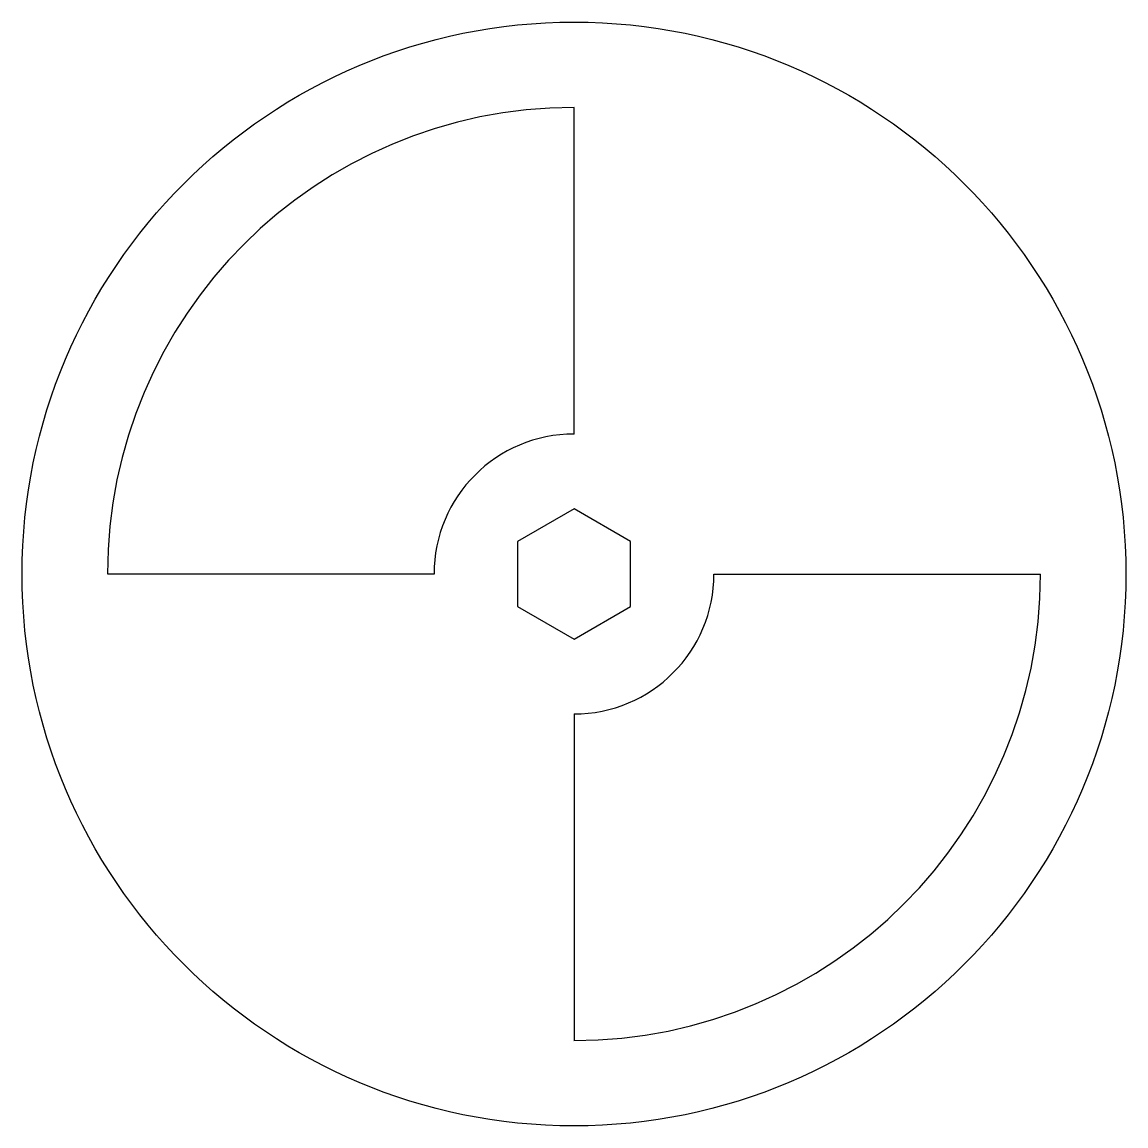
# Model space of a CAD drawing. Header units: millimetres. Extents: x -59 to 59, y -59 to 59.
import ezdxf

# ---------------------------------------------------------------- set-up
doc = ezdxf.new("R2010")
doc.units = ezdxf.units.MM

msp = doc.modelspace()

# ---------------------------------------------------------------- linework, layer by layer
at = {"color": 7, "linetype": 'Continuous'}
for p, q in [((0, 15), (0, 50)), ((0, 7), (-6.06, 3.5)), ((6.06, 3.5), (0, 7)), ((-6.06, 3.5), (-6.06, -3.5)), ((6.06, -3.5), (6.06, 3.5)), ((-15, 0), (-50, 0)), ((15, 0), (50, 0)), ((-6.06, -3.5), (0, -7)), ((0, -7), (6.06, -3.5)), ((0, -15), (0, -50))]:
    msp.add_line(p, q, dxfattribs=at)
msp.add_circle((0, 0), 59.15, dxfattribs=at)
for radius, start, end in [(50, 90, 180), (15, 90, 180), (15, 270, 0), (50, 270, 0)]:
    msp.add_arc((0, 0), radius, start, end, dxfattribs=at)

doc.saveas('drawing.dxf')
